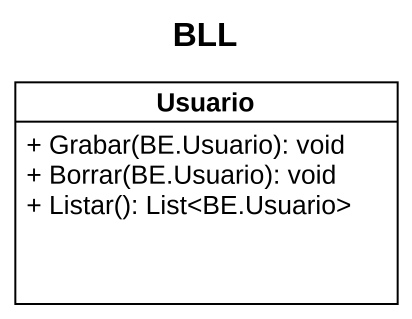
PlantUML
@startuml
title BLL
hide circle
hide empty members
skinparam classAttributeIconSize 0
class Usuario {
  + Grabar(BE.Usuario): void
  + Borrar(BE.Usuario): void
  + Listar(): List<BE.Usuario>
}
@enduml
